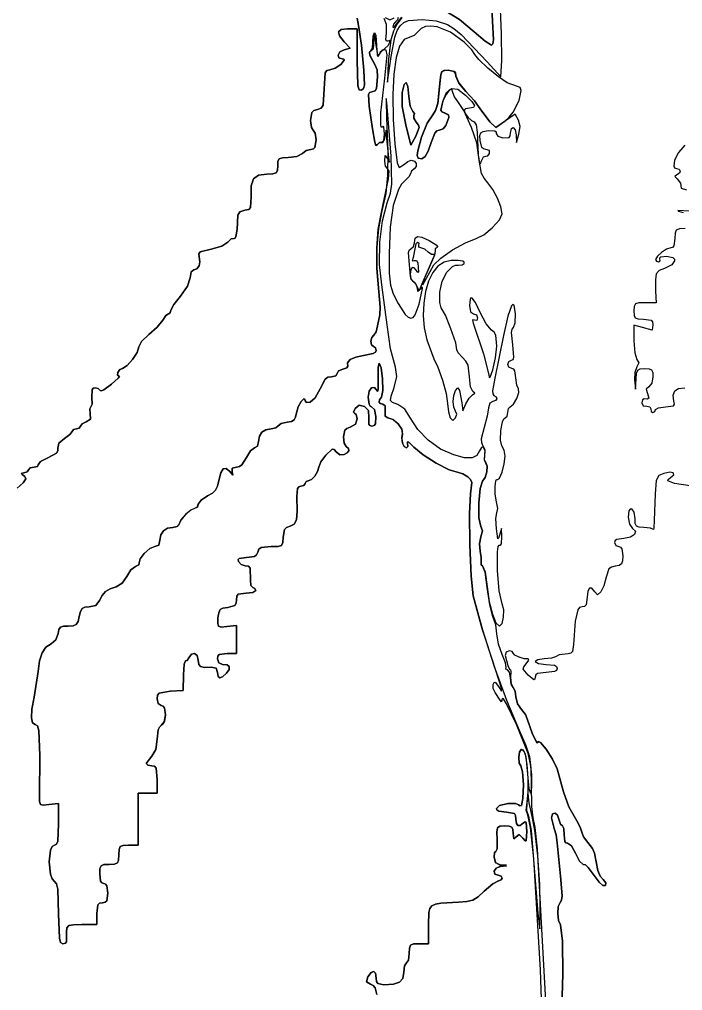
# Model space of a CAD drawing. Extents: x 0 to 397, y 0 to 706.
# Drawn here: x 69.4 to 154.8, y 326.6 to 451.7 of the extents above; entities that cross this region are included whole.
import ezdxf

# ---------------------------------------------------------------- set-up
doc = ezdxf.new("R2010")
doc.units = 0

msp = doc.modelspace()

# ---------------------------------------------------------------- linework, layer by layer
at = {"layer": 'Layer 1', "color": 7}
for points in [[(130.017743, 457.674924), (130.335243, 451.467089), (130.448485, 449.075034), (130.367192, 448.544351), (130.190251, 448.380282), (129.361179, 448.890575), (127.943408, 450.117361), (126.071927, 451.682141), (124.297315, 452.768223)], [(124.297315, 452.768223), (126.071927, 451.682141), (127.943408, 450.117361), (129.361179, 448.890575), (130.190251, 448.380282), (130.367192, 448.544351), (130.448485, 449.075034), (130.335243, 451.467089), (130.017743, 457.674924)], [(118.661813, 451.937983), (118.048206, 451.151838), (117.567503, 450.197931), (117.215556, 449.06966), (116.881349, 446.263614), (116.801268, 443.617779), (117.268346, 446.913078), (117.739233, 449.441427), (118.03576, 450.287448), (118.411303, 450.900528), (118.89458, 451.315038), (119.514313, 451.565349), (121.278021, 451.710859), (123.081378, 451.521506), (124.519345, 451.044814), (125.358124, 450.538743), (126.271549, 449.775695), (129.645915, 446.237508), (131.409805, 444.323335), (131.533983, 446.440003), (131.502602, 449.870383), (131.253833, 455.116137)], [(69.080723, 391.362097), (69.863185, 392.029046), (70.200353, 392.523883), (70.072647, 392.866651), (69.761849, 393.113375), (69.612977, 393.249812), (69.938238, 393.319045), (70.374316, 393.442296), (70.5556, 393.699692), (70.769031, 393.948841), (71.28197, 394.05247), (71.737627, 394.145074), (71.813606, 394.367854), (72.100768, 394.760628), (73.065263, 395.262146), (74.165886, 395.855033), (74.352875, 396.149112), (74.343377, 396.485227), (74.463586, 397.118243), (75.187575, 397.727711), (75.902568, 398.247838), (76.200048, 398.658692), (76.355491, 398.893554), (76.729215, 398.991362), (77.102939, 399.088067), (77.258382, 399.320504), (77.474414, 399.621379), (77.993924, 399.882832), (78.530191, 400.245488), (78.516388, 400.964802), (78.450683, 401.564216), (78.591883, 401.813586), (78.753499, 402.176286), (78.736522, 403.048309), (78.739741, 404.016244), (78.881729, 404.221571), (79.130575, 404.283032), (79.545883, 404.177992), (79.788153, 403.925315), (79.942163, 403.877194), (80.273311, 404.010776), (81.27229, 404.719066), (82.123323, 405.507613), (82.294591, 405.728319), (82.253366, 405.786572), (82.041699, 405.881513), (82.071332, 406.227544), (82.331991, 406.603958), (82.675994, 406.771881), (83.253034, 407.121914), (83.956446, 407.915058), (84.542448, 408.828588), (84.767262, 409.539777), (85.13199, 410.234397), (86.067954, 411.112109), (87.148822, 412.07215), (87.862183, 412.964193), (88.267216, 413.560211), (88.606897, 413.808038), (88.813934, 413.94324), (88.900056, 414.268413), (89.262756, 414.989315), (90.134779, 416.076401), (91.056676, 417.339787), (91.369502, 418.438602), (91.500383, 419.182346), (91.860922, 419.452486), (92.262598, 419.587793), (92.526129, 419.955239), (92.62833, 420.497111), (92.546017, 421.155698), (92.506219, 421.537481), (92.688539, 421.789023), (94.069312, 422.123368), (95.443162, 422.487612), (96.244188, 423.038122), (96.669374, 423.444169), (97.037939, 423.494616), (97.169922, 423.521714), (97.28603, 423.745794), (97.42035, 424.635148), (97.508545, 426.508046), (97.794956, 426.912506), (98.435645, 427.141283), (98.920401, 427.240347), (99.176523, 427.47554), (99.233982, 428.849081), (99.25457, 430.274673), (99.557964, 431.181781), (100.205781, 431.660198), (101.259633, 431.799716), (102.034659, 431.824736), (102.453654, 431.95463), (102.625331, 432.27165), (102.658398, 432.85805), (102.691482, 433.442813), (102.860628, 433.760015), (103.270677, 433.890819), (104.026471, 433.916384), (105.129828, 434.067064), (105.8334, 434.445551), (106.338181, 434.819275), (106.934773, 434.974718), (107.258557, 435.03087), (107.461823, 435.227351), (107.59729, 436.209441), (107.493661, 437.081464), (107.244512, 437.444164), (106.995363, 437.804835), (106.891734, 438.672184), (107.059127, 439.708999), (107.328098, 439.96054), (107.773679, 440.121396), (108.263313, 440.300955), (108.527389, 440.664101), (108.655624, 442.773934), (108.769351, 444.813123), (108.982004, 445.134201), (109.36118, 445.20528), (110.066736, 445.412537), (110.772292, 445.910836), (111.220717, 446.46946), (111.171995, 446.583341), (110.948681, 446.616392), (110.517476, 446.768676), (110.43777, 447.12082), (110.676226, 447.515761), (111.199506, 447.796434), (111.979146, 448.00034), (111.199506, 448.830427), (110.599442, 449.590288), (110.471461, 450.107659), (110.821185, 450.403045), (111.654237, 450.49695), (112.88896, 450.49695), (112.88896, 446.450939), (112.984475, 443.148099), (113.150302, 442.643864), (113.436119, 442.615184), (113.703128, 442.815066), (113.835728, 443.230252), (113.754324, 445.161888), (113.445291, 448.380282), (113.087221, 450.937923), (112.9058, 451.880788)], [(112.9058, 451.880788), (113.087221, 450.937923), (113.445291, 448.380282), (113.754324, 445.161888), (113.835728, 443.230252), (113.703128, 442.815066), (113.436119, 442.615184), (113.150302, 442.643864), (112.984475, 443.148099), (112.88896, 446.450939), (112.88896, 450.49695), (111.654237, 450.49695), (110.821185, 450.403045), (110.471461, 450.107659), (110.599442, 449.590288), (111.199506, 448.830427), (111.979146, 448.00034), (111.199506, 447.796434), (110.676226, 447.515761), (110.43777, 447.12082), (110.517476, 446.768676), (110.948681, 446.616392), (111.171995, 446.583341), (111.220717, 446.46946), (110.772292, 445.910836), (110.066736, 445.412537), (109.36118, 445.20528), (108.982004, 445.134201), (108.769351, 444.813123), (108.655624, 442.773934), (108.527389, 440.664101), (108.263313, 440.300955), (107.773679, 440.121396), (107.328098, 439.96054), (107.059127, 439.708999), (106.891734, 438.672184), (106.995363, 437.804835), (107.244512, 437.444164), (107.493661, 437.081464), (107.59729, 436.209441), (107.461823, 435.227351), (107.258557, 435.03087), (106.934773, 434.974718), (106.338181, 434.819275), (105.8334, 434.445551), (105.129828, 434.067064), (104.026471, 433.916384), (103.270677, 433.890819), (102.860628, 433.760015), (102.691482, 433.442813), (102.658398, 432.85805), (102.625331, 432.27165), (102.453654, 431.95463), (102.034659, 431.824736), (101.259633, 431.799716), (100.205781, 431.660198), (99.557964, 431.181781), (99.25457, 430.274673), (99.233982, 428.849081), (99.176523, 427.47554), (98.920401, 427.240347), (98.435645, 427.141283), (97.794956, 426.912506), (97.508545, 426.508046), (97.42035, 424.635148), (97.28603, 423.745794), (97.169922, 423.521714), (97.037939, 423.494616), (96.669374, 423.444169), (96.244188, 423.038122), (95.443162, 422.487612), (94.069312, 422.123368), (92.688539, 421.789023), (92.506219, 421.537481), (92.546017, 421.155698), (92.62833, 420.497111), (92.526129, 419.955239), (92.262598, 419.587793), (91.860922, 419.452486), (91.500383, 419.182346), (91.369502, 418.438602), (91.056676, 417.339787), (90.134779, 416.076401), (89.262756, 414.989315), (88.900056, 414.268413), (88.813934, 413.94324), (88.606897, 413.808038), (88.267216, 413.560211), (87.862183, 412.964193), (87.148822, 412.07215), (86.067954, 411.112109), (85.13199, 410.234397), (84.767262, 409.539777), (84.542448, 408.828588), (83.956446, 407.915058), (83.253034, 407.121914), (82.675994, 406.771881), (82.331991, 406.603958), (82.071332, 406.227544), (82.041699, 405.881513), (82.253366, 405.786572), (82.294591, 405.728319), (82.123323, 405.507613), (81.27229, 404.719066), (80.273311, 404.010776), (79.942163, 403.877194), (79.788153, 403.925315), (79.545883, 404.177992), (79.130575, 404.283032), (78.881729, 404.221571), (78.739741, 404.016244), (78.736522, 403.048309), (78.753499, 402.176286), (78.591883, 401.813586), (78.450683, 401.564216), (78.516388, 400.964802), (78.530191, 400.245488), (77.993924, 399.882832), (77.474414, 399.621379), (77.258382, 399.320504), (77.102939, 399.088067), (76.729215, 398.991362), (76.355491, 398.893554), (76.200048, 398.658692), (75.902568, 398.247838), (75.187575, 397.727711), (74.463586, 397.118243), (74.343377, 396.485227), (74.352875, 396.149112), (74.165886, 395.855033), (73.065263, 395.262146), (72.100768, 394.760628), (71.813606, 394.367854), (71.737627, 394.145074), (71.28197, 394.05247), (70.769031, 393.948841), (70.5556, 393.699692), (70.374316, 393.442296), (69.938238, 393.319045), (69.612977, 393.249812), (69.761849, 393.113375), (70.072647, 392.866651), (70.200353, 392.523883), (69.863185, 392.029046), (69.080723, 391.362097)], [(115.406075, 326.151701), (115.222228, 326.996306), (114.976228, 327.304958), (114.626392, 327.486436), (114.09965, 327.776596), (114.285961, 328.409656), (114.678559, 328.957278), (115.022209, 329.110009), (115.265846, 328.874993), (115.358406, 328.259373), (115.397377, 327.814564), (115.543173, 327.546232), (116.328545, 327.382367), (117.583195, 327.460722), (118.367382, 327.719226), (118.771561, 328.215259), (118.886186, 329.006204), (118.989815, 329.848991), (119.238964, 330.199652), (119.488113, 330.562352), (119.591742, 331.434375), (119.619319, 332.123345), (119.768175, 332.492665), (120.137495, 332.641521), (120.826465, 332.669098), (122.061188, 332.669098), (122.061188, 335.110675), (122.116414, 336.715247), (122.255688, 337.210213), (122.531838, 337.547004), (122.991692, 337.760647), (123.682076, 337.886172), (125.941746, 338.012979), (127.01633, 338.094735), (127.78651, 338.299258), (128.460515, 338.716242), (129.24657, 339.43538), (130.353323, 340.387131), (131.098655, 340.782992), (131.442966, 340.886621), (131.586194, 341.13577), (131.430751, 341.384919), (131.057027, 341.488548), (130.62063, 341.646356), (130.545058, 342.006206), (130.791617, 342.39774), (131.32161, 342.650599), (132.115361, 342.803704), (131.32161, 342.851682), (130.694944, 343.087602), (130.52786, 343.840519), (130.599694, 344.433054), (130.772335, 344.536903), (130.917151, 344.885139), (130.922266, 346.06549), (130.885803, 347.087118), (130.977696, 347.613877), (131.289524, 347.809707), (131.912866, 347.838552), (132.481798, 347.80603), (132.810951, 347.670982), (132.963494, 347.377185), (133.002598, 346.868412), (133.07915, 346.203823), (133.362078, 346.42744), (133.745769, 346.743617), (134.238732, 346.271865), (134.525452, 345.935475), (134.682262, 345.924687), (134.761196, 347.136171), (134.672957, 348.274233), (134.542865, 348.394266), (134.337862, 348.261886), (133.906106, 347.920694), (133.597381, 347.883443), (133.411952, 348.150066), (133.350084, 348.720497), (133.309311, 349.184235), (133.138461, 349.451188), (132.115361, 349.602442), (131.126623, 349.752725), (130.89838, 349.910442), (130.843332, 350.096419), (131.240152, 350.472789), (132.29175, 350.721101), (133.288348, 350.729656), (133.702862, 350.56094), (133.802522, 350.414449), (134.041882, 350.47592), (134.251812, 351.3789), (134.300777, 353.128811), (134.201773, 354.833214), (133.967798, 355.599668), (133.780694, 355.910554), (133.702862, 356.658002), (133.804462, 357.40545), (134.048937, 357.716336), (134.366173, 357.47643), (134.613558, 356.770759), (134.879729, 354.046386), (135.006729, 352.655074), (135.231096, 352.07471), (135.395182, 352.772196), (135.377499, 354.453139), (135.225832, 355.807267), (134.898383, 357.168207), (133.417817, 360.891338), (132.126782, 363.5493), (131.725492, 364.196565), (131.56785, 364.242729), (131.492135, 363.817455), (131.325138, 364.05999), (130.662621, 365.04036), (130.402668, 365.528076), (130.420263, 366.058125), (130.547142, 366.306342), (130.682553, 366.351327), (131.098302, 365.783311), (131.493424, 365.196249), (131.493325, 365.570982), (130.313018, 369.181621), (128.976386, 373.210478), (127.845336, 377.471904), (127.570379, 380.012821), (127.39722, 384.06021), (127.364423, 388.098338), (127.51055, 390.611473), (127.671108, 392.089657), (127.50931, 392.476638), (127.157772, 392.805047), (126.517215, 393.176478), (125.941746, 393.340211), (124.756087, 393.707293), (123.064974, 394.570039), (121.37644, 395.638169), (120.19852, 396.621399), (119.534416, 397.248374), (119.380163, 397.293607), (119.377253, 397.139277), (119.419763, 396.7032), (119.251664, 396.521916), (118.948517, 396.719069), (118.729112, 397.202204), (118.639484, 397.808834), (118.725672, 398.37647), (118.641463, 398.949315), (118.168944, 399.617278), (117.502949, 400.171338), (116.83831, 400.402474), (116.496909, 400.615508), (116.503171, 401.284419), (116.510358, 401.947112), (116.191315, 402.166364), (115.869157, 402.237868), (115.729925, 402.432006), (115.779408, 402.718219), (116.023393, 403.065948), (116.18088, 403.913243), (116.151671, 405.405131), (115.984151, 406.825448), (115.726706, 407.458034), (115.58414, 406.862104), (115.592651, 405.42956), (115.614523, 404.126354), (115.574394, 403.830798), (115.504103, 403.84206), (115.129938, 404.293704), (114.736723, 404.267245), (114.42619, 403.829756), (114.300072, 403.048309), (114.420987, 402.140038), (114.564689, 401.89742), (114.757272, 401.813586), (115.110535, 401.471127), (115.297375, 400.578863), (115.239079, 399.607356), (115.074133, 399.404261), (114.800311, 399.34414), (114.528948, 399.395943), (114.376184, 399.572035), (114.378036, 400.421171), (114.34999, 401.348228), (113.828761, 401.877086), (113.168492, 402.048183), (112.650835, 401.593805), (112.422808, 401.151907), (112.534771, 401.019835), (112.78489, 400.83423), (112.88896, 400.264185), (112.685451, 399.564185), (112.007015, 399.199148), (111.57855, 399.043854), (111.307677, 398.810343), (111.12507, 397.947139), (111.228699, 397.155108), (111.477848, 396.698305), (111.758764, 396.43317), (111.805094, 396.152293), (111.623948, 395.884512), (111.222437, 395.658668), (110.661784, 395.645836), (110.183153, 396.015327), (109.925129, 396.304059), (109.678416, 396.349011), (108.861999, 395.593404), (108.227175, 394.723454), (107.950068, 394.05247), (107.796284, 393.482926), (107.448726, 392.909249), (107.011408, 392.466209), (106.588345, 392.28858), (106.304315, 392.184951), (106.186178, 391.935802), (106.022886, 391.686653), (105.6302, 391.583024), (105.36985, 391.516266), (105.208454, 391.29476), (105.1349, 390.260107), (105.187237, 388.375627), (105.091905, 387.262243), (104.795819, 386.691851), (104.245899, 386.436346), (103.8027, 386.276229), (103.533464, 386.027476), (103.363954, 385.018531), (103.33647, 384.334472), (103.161812, 383.978365), (102.701668, 383.843185), (101.817728, 383.821908), (100.539437, 383.682913), (100.244316, 383.467102), (100.086646, 383.116352), (99.93708, 382.778699), (99.673279, 382.561432), (98.645548, 382.410796), (97.695208, 382.299671), (97.553496, 382.136952), (97.5918, 381.881629), (97.931526, 381.507905), (98.462809, 381.352462), (98.877582, 381.28959), (99.103145, 381.030464), (99.141554, 379.500378), (99.2077, 378.81515), (99.456938, 378.530238), (99.72474, 378.426609), (99.836174, 378.17746), (99.473474, 377.928311), (98.601451, 377.824682), (97.581658, 377.675016), (97.408742, 377.414511), (97.366728, 376.964962), (97.321131, 376.525941), (97.149593, 376.247323), (96.220199, 375.994823), (95.601752, 375.898691), (95.242167, 375.699371), (95.058595, 375.306641), (94.96819, 374.630277), (94.928608, 373.911839), (95.036497, 373.555319), (95.396865, 373.459346), (96.114719, 373.522554), (97.366728, 373.668604), (97.366728, 371.865909), (97.366728, 370.063566), (96.132005, 370.063566), (95.139861, 369.924968), (94.949664, 369.709206), (94.897282, 369.35801), (95.066351, 368.836825), (95.543924, 368.652454), (96.134833, 368.578183), (96.42362, 368.361236), (96.406086, 368.010409), (96.07803, 367.534501), (95.569986, 367.063349), (95.200054, 366.920711), (94.973923, 367.106223), (94.897282, 367.61952), (94.721069, 368.173646), (94.103531, 368.285918), (93.231806, 368.251296), (92.723552, 368.356076), (92.486364, 368.649703), (92.427836, 369.181621), (92.288599, 369.777342), (91.956084, 370.047691), (91.558084, 369.960588), (91.222394, 369.483952), (91.001422, 369.138582), (90.781774, 369.122354), (90.616541, 368.683234), (90.525657, 367.320717), (90.487557, 365.301063), (88.811861, 365.193466), (87.406614, 364.964116), (87.185219, 364.689881), (87.136166, 364.223326), (87.278512, 363.592691), (87.665333, 363.360784), (87.90402, 363.260647), (88.074511, 362.99427), (88.210904, 362.166983), (88.074511, 361.287309), (87.90402, 360.955447), (87.665333, 360.763632), (87.431292, 360.579868), (87.266209, 360.231202), (87.136166, 359.016676), (86.971242, 357.68463), (86.43061, 356.834391), (85.725054, 355.897765), (85.932311, 355.687201), (86.43061, 355.599668), (86.798772, 355.539018), (87.01265, 355.290943), (87.136166, 353.835778), (87.136166, 352.071888), (85.901443, 352.071888), (84.66672, 352.071888), (84.66672, 348.720497), (84.66672, 345.369106), (83.431997, 345.369106), (82.743027, 345.341529), (82.373707, 345.192673), (82.224851, 344.823353), (82.197274, 344.134383), (82.169697, 343.445413), (82.020841, 343.076093), (81.651521, 342.927237), (80.962551, 342.89966), (80.273581, 342.872083), (79.904261, 342.723227), (79.755405, 342.353907), (79.727828, 341.664937), (79.85377, 340.724254), (80.018341, 340.501894), (80.256995, 340.430214), (80.495649, 340.358534), (80.66022, 340.136174), (80.786162, 339.195491), (80.647564, 338.203347), (80.431802, 338.01315), (80.080606, 337.960768), (79.722266, 337.90563), (79.507298, 337.69614), (79.37505, 336.549656), (79.37505, 335.138544), (77.434771, 335.138544), (76.34122, 335.118524), (75.757091, 335.004312), (75.516326, 334.714681), (75.452864, 334.168405), (75.452864, 332.933681), (75.326834, 332.746753), (74.965325, 332.669098), (74.697798, 332.822871), (74.536435, 333.401068), (74.436158, 336.532017), (74.328605, 339.688851), (74.162761, 340.381409), (73.894291, 340.698325), (73.602034, 341.042444), (73.394228, 341.638876), (73.23098, 343.221041), (73.402563, 344.709543), (73.613295, 345.188897), (73.906991, 345.369106), (74.168565, 345.486057), (74.330589, 345.904667), (74.436158, 348.053394), (74.436158, 350.738034), (73.179563, 350.591279), (72.460711, 350.529069), (72.093095, 350.626468), (71.968498, 350.983292), (71.978706, 351.699354), (72.000931, 356.922585), (71.872564, 360.135952), (71.706004, 360.732092), (71.437545, 360.891338), (71.0778, 361.113991), (70.935277, 361.77906), (71.01011, 362.882213), (71.302431, 364.419118), (71.793851, 367.752165), (71.974368, 369.118352), (72.301895, 370.13615), (72.798292, 370.851661), (73.485421, 371.310989), (74.079808, 371.822164), (74.371247, 372.621206), (74.470052, 373.129532), (74.670623, 373.42338), (75.048266, 373.558675), (75.678289, 373.591346), (76.330179, 373.626414), (76.720396, 373.787755), (76.946306, 374.159572), (77.105276, 374.826069), (77.261281, 375.472772), (77.474899, 375.846788), (77.81856, 376.019126), (78.364694, 376.060792), (79.228647, 376.244766), (79.699959, 376.869006), (80.03157, 377.525692), (80.480392, 378.024619), (81.075131, 378.389535), (81.844496, 378.644185), (82.620828, 379.100327), (83.217508, 379.973453), (83.755583, 380.813461), (84.359803, 381.262151), (84.766115, 381.469849), (84.82794, 381.729934), (84.92244, 382.249538), (85.460118, 382.947239), (86.186444, 383.559281), (86.846888, 383.821908), (87.330899, 384.021624), (87.488944, 384.633297), (87.60261, 385.328584), (87.930225, 385.850073), (88.451714, 386.177688), (89.147001, 386.291354), (89.720044, 386.406271), (89.95839, 386.682585), (90.199734, 387.233927), (90.771014, 387.919116), (91.4431, 388.504093), (91.986863, 388.754803), (92.298366, 388.909584), (92.427836, 389.273386), (92.782731, 389.80392), (93.636101, 390.35959), (94.249328, 390.703664), (94.654394, 391.090502), (94.910765, 391.600569), (95.077904, 392.314333), (95.323708, 393.319078), (95.642305, 393.845125), (96.036507, 393.894789), (96.509125, 393.470386), (96.894932, 393.030075), (96.800519, 393.435109), (96.798844, 393.917621), (97.346972, 394.05247), (97.721783, 394.123009), (98.050456, 394.343468), (98.624029, 395.287193), (99.142612, 396.159216), (99.664371, 396.521916), (100.04374, 396.746503), (100.188952, 397.333305), (100.301913, 398.024574), (100.625912, 398.546509), (101.138625, 398.876356), (101.817728, 398.991362), (102.405985, 399.0994), (102.722251, 399.359309), (103.1182, 399.651674), (103.89806, 399.837676), (104.441184, 399.9349), (104.777535, 400.126778), (104.964662, 400.472379), (105.060111, 401.030772), (105.278177, 401.815333), (105.660583, 402.507192), (106.024269, 402.851983), (106.141887, 402.814739), (106.186178, 402.595342), (106.382896, 402.39051), (106.856103, 402.407664), (107.504333, 402.971536), (108.119754, 404.138393), (108.765514, 405.383655), (109.119384, 405.626328), (109.56685, 405.694144), (110.1503, 405.817925), (110.331319, 406.12665), (110.503652, 406.468095), (111.042167, 406.681217), (111.559869, 406.84248), (111.682812, 407.059042), (111.63285, 407.500219), (111.996696, 407.901344), (112.714688, 408.222631), (113.727161, 408.424293), (114.938997, 408.685084), (115.252104, 408.871869), (115.358406, 409.091396), (115.254777, 409.432797), (115.005628, 409.574702), (114.740118, 409.783491), (114.66114, 410.254946), (114.763137, 410.756696), (115.040553, 411.05637), (115.339356, 411.463916), (115.513276, 412.262518), (115.799378, 413.665163), (115.85181, 414.671771), (115.694956, 416.63379), (115.439721, 419.623705), (115.40806, 422.294466), (115.601691, 424.699585), (116.022334, 426.892574), (116.951331, 431.160218), (117.007924, 432.176273), (116.800562, 432.505272), (116.536861, 432.790184), (116.441434, 433.475412), (116.516223, 434.176161), (116.801621, 433.739995), (117.047772, 433.309341), (116.957901, 433.916384), (116.718012, 436.38583), (116.641151, 437.454395), (116.513754, 436.8201), (116.323298, 436.061098), (116.065373, 435.855605), (115.77292, 435.864821), (115.498459, 435.62136), (115.284631, 435.475001), (115.165789, 435.880299), (114.873689, 437.620553), (114.427778, 440.530971), (114.348711, 442.046506), (114.491724, 442.314727), (114.780556, 442.383056), (115.197142, 442.512526), (115.386981, 442.824028), (115.507631, 444.323335), (115.449202, 445.226226), (115.1799, 445.910836), (114.544018, 447.078663), (114.482888, 447.506324), (114.640503, 447.674726), (114.856138, 447.987023), (114.92837, 448.737999), (114.974495, 449.556664), (115.128042, 450.031636), (115.298963, 449.632908), (115.386275, 448.351001), (115.465827, 447.156716), (115.53679, 446.914462), (115.618403, 446.96917), (115.953498, 447.478317), (116.472479, 447.959418), (116.88459, 448.358939), (117.110037, 448.758989), (117.096168, 449.000025), (116.790332, 448.922502), (116.670123, 448.929386), (116.606535, 449.118338), (116.659804, 449.956847), (116.682161, 451.035642), (116.374054, 451.817045)], [(116.504934, 451.953218), (117.104657, 451.652959), (117.651463, 451.908062)], [(118.18063, 451.971915), (118.077001, 451.643126), (117.827852, 451.378895), (117.581481, 451.101479), (117.484599, 450.74072), (117.532968, 450.649841), (117.658033, 450.712982), (118.062449, 451.236373), (118.644406, 451.991902)], [(120.73192, 450.144172), (120.240236, 449.642654), (119.677114, 449.42768), (118.926789, 449.137966), (118.342291, 448.273082), (117.906356, 446.793371), (117.601721, 444.65918), (117.48671, 442.036606), (117.540206, 438.818323), (117.736113, 435.670551), (118.048338, 433.259511), (118.283862, 432.638005), (118.842442, 432.994928), (119.401595, 433.396477), (119.863381, 433.563606), (120.268993, 433.439698), (120.496309, 433.142786), (120.50488, 432.785086), (120.254259, 432.478814), (119.910918, 432.163562), (119.768131, 431.827938), (119.568062, 431.434018), (119.087269, 430.979507), (118.620043, 430.498598), (118.204509, 429.786208), (117.543072, 427.732583), (117.132064, 424.949831), (117.000588, 421.569154), (117.034791, 419.026887), (117.17314, 417.476709), (117.516873, 416.358529), (118.167224, 415.112258), (119.086999, 413.703654), (119.463797, 413.347707), (119.796662, 413.223705), (120.094188, 413.331429), (120.364971, 413.670659), (120.860684, 415.042761), (121.31224, 417.074806), (121.251309, 417.276226), (121.002854, 416.98304), (120.72169, 416.663247), (120.655368, 417.082171), (120.506407, 417.581881), (120.155834, 417.900616), (119.83097, 418.200609), (119.744495, 418.655913), (119.575514, 420.599367), (119.487011, 421.713352), (119.594713, 422.004405), (119.810464, 422.163232), (120.154291, 422.47425), (120.297298, 422.959099), (120.376469, 423.540466), (120.663437, 423.77384), (121.232386, 423.670399), (122.157496, 423.241322), (123.05073, 422.671409), (123.227174, 422.466324), (123.178789, 422.353379), (122.938415, 422.168347), (122.944897, 421.918757), (122.876149, 421.365381), (122.454183, 420.449789), (121.571885, 418.394152), (121.362688, 417.512207), (121.804013, 418.394152), (122.770625, 420.09172), (123.677782, 420.982611), (125.176482, 422.022694), (126.838298, 422.945898), (128.234803, 423.48615), (129.198411, 423.980496), (130.302214, 424.887693), (131.208837, 425.887691), (131.580902, 426.660446), (131.402005, 427.571385), (130.957764, 428.698886), (130.355897, 429.812231), (129.704123, 430.680704), (129.241714, 431.247993), (128.926116, 431.865421), (128.608748, 433.586184), (128.316912, 435.802291), (127.626614, 437.796942), (126.633852, 439.998189), (125.853551, 441.126814), (125.417606, 441.754273), (125.23619, 442.302623), (125.099929, 442.708725), (124.765496, 442.592606), (124.344411, 442.051301), (123.948198, 441.181847), (123.662006, 440.017239), (123.818122, 439.793677), (124.19867, 439.657493), (124.646786, 439.409402), (124.72184, 439.075057), (124.313323, 438.061525), (123.977919, 437.625448), (123.476886, 437.444164), (123.172521, 437.352293), (122.900403, 437.067441), (122.41573, 435.863366), (122.038693, 434.762776), (121.635164, 434.063228), (121.203524, 433.762804), (120.742151, 433.859587), (120.643614, 434.163522), (120.706724, 434.775068), (121.185813, 436.530734), (121.915265, 438.346063), (122.630924, 439.440535), (122.999043, 439.966097), (123.288547, 440.902888), (123.603533, 443.882362), (123.656009, 444.594043), (123.797385, 444.992687), (124.095659, 445.166899), (124.618828, 445.20528), (125.388193, 445.047941), (125.543994, 444.814457), (125.588968, 444.445043), (125.977641, 443.534612), (126.911885, 442.413042), (127.991563, 441.234279), (128.729398, 440.185955), (129.981407, 438.518726), (130.738821, 437.807173), (131.9044, 438.605509), (132.469769, 439.104026), (132.983134, 439.755455), (133.75353, 441.246582), (134.014933, 442.537948), (133.892058, 442.939676), (133.56669, 443.088612), (132.213081, 443.537346), (131.084836, 444.300785), (129.7099, 445.436923), (128.547888, 446.540054), (128.058414, 447.204473), (127.656071, 447.802608), (126.688577, 448.787035), (124.936467, 450.052841), (123.190739, 450.739441), (122.399448, 450.847503), (121.704766, 450.789122), (121.138367, 450.557083), (120.73192, 450.144172)], [(115.022561, 449.615005), (114.987284, 448.292087), (114.924754, 447.85601), (114.686011, 447.674726), (114.500946, 447.511483), (114.541372, 447.092422), (115.1799, 445.910836), (115.449202, 445.226226), (115.507631, 444.323335), (115.386981, 442.824028), (115.197142, 442.512526), (114.780556, 442.383056), (114.491724, 442.314727), (114.348711, 442.046506), (114.427778, 440.530971), (114.873689, 437.620553), (115.165789, 435.880299), (115.284631, 435.475001), (115.498459, 435.62136), (115.779623, 435.860676), (116.088304, 435.841494), (116.215541, 435.868398), (116.3188, 436.092186), (116.411448, 436.982378), (116.331059, 437.875876), (116.233202, 437.970895), (116.095359, 437.835395), (115.986188, 437.822847), (115.927966, 438.170187), (115.94975, 439.681085), (116.443904, 444.123663), (116.762948, 447.132374), (116.60826, 447.734483), (116.240351, 447.802432), (115.849782, 447.48868), (115.653681, 447.019617), (115.612555, 446.947612), (115.543218, 447.180175), (115.358406, 448.380282), (115.161644, 449.543347), (115.079403, 449.735859), (115.022561, 449.615005)], [(123.603533, 443.856257), (123.287356, 440.897111), (122.998001, 439.96425), (122.630924, 439.440535), (121.915265, 438.346063), (121.185813, 436.530734), (120.706724, 434.775068), (120.643614, 434.163522), (120.742151, 433.859587), (121.203524, 433.762804), (121.635164, 434.063228), (122.038693, 434.762776), (122.41573, 435.863366), (122.900403, 437.067441), (123.172521, 437.352293), (123.476886, 437.444164), (123.977919, 437.625448), (124.313323, 438.061525), (124.72184, 439.075057), (124.651019, 439.408256), (124.213487, 439.653613), (123.848819, 439.789438), (123.690625, 440.01499), (123.912567, 441.132811), (124.419393, 442.299227), (125.04935, 442.820324), (125.84143, 442.707215), (126.834627, 441.971011), (127.646943, 441.147302), (127.993591, 440.623267), (127.890315, 440.346948), (127.352858, 440.266388), (126.857822, 440.1886), (126.658591, 440.001804), (126.818443, 439.574061), (127.179909, 439.080172), (127.609504, 438.672272), (127.973747, 438.502498), (128.230526, 438.113825), (128.332523, 437.17958), (128.484923, 434.269162), (128.665413, 433.151164), (128.769929, 433.150718), (128.906492, 433.480703), (129.176103, 433.992011), (129.457884, 434.099829), (129.722424, 434.127963), (129.950715, 434.447668), (129.936604, 434.843617), (129.485401, 434.974718), (129.166203, 435.033659), (128.943446, 435.227439), (128.71952, 436.121246), (128.696193, 436.749528), (128.812036, 437.108893), (129.141795, 437.289995), (129.760215, 437.383486), (130.607941, 437.361746), (130.780879, 437.236791), (130.801616, 437.030708), (130.998157, 436.660424), (131.674388, 436.450741), (132.452484, 436.505422), (132.602829, 436.711191), (132.644528, 437.068103), (132.7546, 437.652551), (132.999379, 437.779171), (133.250705, 437.489931), (133.380423, 436.826802), (133.410762, 435.856663), (133.734965, 436.914997), (133.878413, 437.902511), (133.655943, 438.74662), (133.252717, 439.51991), (131.994358, 438.665129), (130.735999, 437.809995), (129.979996, 438.520137), (128.729398, 440.185955), (127.991563, 441.234279), (126.911885, 442.413042), (125.977641, 443.518913), (125.588968, 444.391421), (125.539529, 444.726296), (125.376287, 444.948987), (124.618828, 445.125552), (124.094915, 445.10314), (123.796723, 444.941226), (123.655761, 444.554151), (123.603533, 443.856257)], [(119.545175, 441.794622), (119.727385, 440.527841), (120.042945, 439.852932), (120.257875, 439.598712), (120.198167, 439.344226), (120.181102, 438.983555), (120.498734, 438.474981), (120.781806, 438.109928), (120.868887, 437.771762), (120.438409, 436.682516), (119.822459, 435.503885), (119.151122, 438.14972), (118.705961, 440.50835), (118.705564, 442.301564), (118.943116, 443.342535), (119.19178, 443.587176), (119.407239, 443.062275), (119.545175, 441.794622)], [(118.705564, 442.301564), (118.705961, 440.50835), (119.151122, 438.14972), (119.822459, 435.503885), (120.438409, 436.682516), (120.868887, 437.771762), (120.781806, 438.109928), (120.498734, 438.474981), (120.181102, 438.983555), (120.198167, 439.344226), (120.257875, 439.598712), (120.042945, 439.852932), (119.727385, 440.527841), (119.545175, 441.794622), (119.407239, 443.062275), (119.19178, 443.587176), (118.943116, 443.342535), (118.705564, 442.301564)], [(139.270895, 324.489962), (139.379016, 328.741885), (139.324087, 333.026749), (139.092252, 335.111733), (138.828401, 335.665528), (138.72717, 336.573998), (138.795339, 337.470561), (139.039688, 337.988637), (139.219571, 338.266202), (139.28575, 338.863747), (139.080963, 341.36684), (138.665037, 345.672848), (138.535347, 346.699344), (138.280509, 347.502002), (137.936198, 348.903236), (138.070358, 349.414808), (138.376862, 349.506751), (138.711742, 349.222324), (138.931032, 348.604786), (139.093398, 348.06358), (139.326143, 347.838552), (139.513027, 347.501693), (139.566032, 346.692024), (139.648362, 345.850251), (139.785852, 345.668929), (139.989719, 345.642156), (140.482285, 345.300182), (141.01348, 344.319239), (141.532417, 343.316688), (141.997378, 342.89966), (142.29412, 342.816217), (142.667921, 342.486116), (144.081944, 340.607309), (144.520711, 340.195264), (144.874283, 340.194911), (144.904401, 340.530932), (144.565955, 340.927278), (144.193405, 341.376618), (143.87526, 342.11905), (143.455763, 344.319944), (143.186328, 344.950314), (142.610506, 345.709537), (142.049986, 346.456324), (141.816756, 347.056796), (141.631636, 347.682536), (141.186694, 348.48978), (140.15817, 350.324843), (139.491596, 352.248277), (138.63364, 355.217257), (138.05961, 356.460661), (137.237036, 357.735518), (136.494433, 358.594119), (136.255781, 358.727415), (136.160314, 358.588756), (136.095777, 358.536081), (135.937374, 358.744678), (135.464503, 359.670506), (134.77319, 361.630408), (134.557423, 362.215402), (134.05564, 362.831617), (133.557341, 363.57126), (133.350084, 364.452985), (133.246455, 365.211105), (132.997306, 365.653841), (132.748157, 366.112541), (132.644528, 366.909378), (132.534726, 367.642186), (132.270936, 367.946898), (132.061739, 368.035137), (132.083258, 368.247465), (132.010454, 368.859799), (131.574905, 369.909755), (131.0845, 371.251855), (130.880638, 372.567231), (130.735117, 373.763149), (130.385338, 374.818308), (129.963018, 376.312014), (129.643093, 378.562694), (129.367176, 380.532915), (129.050779, 381.352462), (128.851238, 381.481932), (128.856751, 381.793434), (128.881225, 382.396553), (128.727634, 383.227477), (128.631502, 384.180683), (128.83382, 385.069331), (129.042224, 385.839357), (128.807714, 386.415179), (128.571678, 387.522042), (128.554817, 389.423846), (128.72323, 391.281465), (129.043017, 392.255772), (129.375863, 392.723616), (129.591499, 393.450587), (129.639521, 394.161616), (129.469526, 394.581637), (129.279158, 394.978115), (129.320301, 395.623038), (129.365897, 396.265446), (129.18554, 396.655972), (128.89075, 396.599218), (128.661312, 396.167021), (128.323058, 395.53556), (127.691745, 395.239656), (126.713101, 395.270381), (125.332851, 395.618804), (123.625251, 396.382508), (122.038169, 397.509121), (120.710247, 398.879879), (119.780125, 400.376016), (119.05305, 401.513681), (118.135474, 402.129322), (117.46454, 402.374007), (117.197658, 402.652228), (117.280357, 403.212097), (117.658166, 404.301729), (118.00089, 405.735243), (117.823971, 406.940156), (117.192543, 409.274179), (116.776221, 412.396926), (116.061493, 417.512207), (115.791805, 420.166426), (115.833598, 423.021497), (116.166168, 425.767758), (116.768812, 428.095547), (117.171591, 429.344161), (117.369285, 430.500435), (117.283163, 434.092773), (116.7267, 441.031431), (116.650143, 441.51167), (116.612493, 441.376376), (116.681676, 439.031665)], [(116.681676, 439.031665), (116.837918, 434.705091), (116.809779, 431.633602), (116.570303, 429.270469), (116.092537, 427.068963), (115.628083, 424.793297), (115.409823, 422.369563), (115.433526, 419.686736), (115.694956, 416.63379), (115.85181, 414.671771), (115.799378, 413.665163), (115.513276, 412.262518), (115.339356, 411.463916), (115.040553, 411.05637), (114.763137, 410.756696), (114.66114, 410.254946), (114.740118, 409.783491), (115.005628, 409.574702), (115.254777, 409.432797), (115.358406, 409.091396), (115.252104, 408.871869), (114.938997, 408.685084), (113.727161, 408.424293), (112.714688, 408.222631), (111.996696, 407.901344), (111.63285, 407.500219), (111.682812, 407.059042), (111.559869, 406.84248), (111.042167, 406.681217), (110.503784, 406.468095), (110.331319, 406.12665), (110.1503, 405.817925), (109.56685, 405.694144), (109.119384, 405.626328), (108.765514, 405.383655), (108.119754, 404.138393), (107.504333, 402.971536), (106.856103, 402.407664), (106.382896, 402.39051), (106.186178, 402.595342), (106.141887, 402.814739), (106.024269, 402.851983), (105.660583, 402.507192), (105.278177, 401.815333), (105.060111, 401.030772), (104.964662, 400.472379), (104.777535, 400.126778), (104.441184, 399.9349), (103.89806, 399.837676), (103.1182, 399.651674), (102.722251, 399.359309), (102.405985, 399.0994), (101.817728, 398.991362), (101.138625, 398.876356), (100.625912, 398.546509), (100.301913, 398.024574), (100.188952, 397.333305), (100.04374, 396.746503), (99.664371, 396.521916), (99.142612, 396.159216), (98.624029, 395.287193), (98.050456, 394.343468), (97.721783, 394.123009), (97.346972, 394.05247), (96.798844, 393.917621), (96.800519, 393.435109), (96.894932, 393.030075), (96.509125, 393.470386), (96.036507, 393.894789), (95.642305, 393.845125), (95.323708, 393.319078), (95.077904, 392.314333), (94.910765, 391.600569), (94.654394, 391.090502), (94.249328, 390.703664), (93.636101, 390.35959), (92.782731, 389.80392), (92.427836, 389.273386), (92.312919, 388.911392), (92.036605, 388.7608), (91.485263, 388.519456), (90.800074, 387.948176), (90.215097, 387.27609), (89.964387, 386.732326), (89.721852, 386.420824), (89.147001, 386.291354), (88.451714, 386.177688), (87.930225, 385.850073), (87.60261, 385.328584), (87.488944, 384.633297), (87.330899, 384.021624), (86.846888, 383.821908), (86.186444, 383.559281), (85.460118, 382.947239), (84.92244, 382.249538), (84.82794, 381.729934), (84.766115, 381.469849), (84.359803, 381.262151), (83.755583, 380.813461), (83.217508, 379.973453), (82.620828, 379.100327), (81.844496, 378.644185), (81.075131, 378.389535), (80.480392, 378.024619), (80.03157, 377.525692), (79.699959, 376.869006), (79.228647, 376.244766), (78.364694, 376.060792), (77.81856, 376.019126), (77.474899, 375.846788), (77.261281, 375.472772), (77.105276, 374.826069), (76.946306, 374.159572), (76.720396, 373.787755), (76.330179, 373.626414), (75.678289, 373.591346), (75.048266, 373.558675), (74.670623, 373.42338), (74.470052, 373.129532), (74.371247, 372.621206), (74.079808, 371.822164), (73.485421, 371.310989), (72.798292, 370.851661), (72.301895, 370.13615), (71.974368, 369.118352), (71.793851, 367.752165), (71.302431, 364.419118), (71.01011, 362.882213), (70.935277, 361.77906), (71.0778, 361.113991), (71.437545, 360.891338), (71.706004, 360.732092), (71.872564, 360.135952), (72.000931, 356.922585), (71.978706, 351.699354), (71.968498, 350.983292), (72.093095, 350.626468), (72.460711, 350.529069), (73.179563, 350.591279), (74.436158, 350.738034), (74.436158, 348.053394), (74.330589, 345.904667), (74.168565, 345.486057), (73.906991, 345.369106), (73.613295, 345.188897), (73.402563, 344.709543), (73.23098, 343.221041), (73.394228, 341.638876), (73.602034, 341.042444), (73.894291, 340.698325), (74.162761, 340.381409), (74.328605, 339.688851), (74.436158, 336.532017), (74.536435, 333.401068), (74.697798, 332.822871), (74.965325, 332.669098), (75.326834, 332.746753), (75.452864, 332.933681), (75.452864, 334.168405), (75.516326, 334.714681), (75.757091, 335.004312), (76.34122, 335.118524), (77.434771, 335.138544), (79.37505, 335.138544), (79.37505, 336.549656), (79.507298, 337.69614), (79.722266, 337.90563), (80.080606, 337.960768), (80.431802, 338.01315), (80.647564, 338.203347), (80.786162, 339.195491), (80.66022, 340.136174), (80.495649, 340.358534), (80.256995, 340.430214), (80.018341, 340.501894), (79.85377, 340.724254), (79.727828, 341.664937), (79.755405, 342.353907), (79.904261, 342.723227), (80.273581, 342.872083), (80.962551, 342.89966), (81.651521, 342.927237), (82.020841, 343.076093), (82.169697, 343.445413), (82.197274, 344.134383), (82.224851, 344.823353), (82.373707, 345.192673), (82.743027, 345.341529), (83.431997, 345.369106), (84.66672, 345.369106), (84.66672, 348.720497), (84.66672, 352.071888), (85.901443, 352.071888), (87.136166, 352.071888), (87.136166, 353.835778), (87.01265, 355.290943), (86.798772, 355.539018), (86.43061, 355.599668), (85.932311, 355.687201), (85.725054, 355.897765), (86.43061, 356.834391), (86.971242, 357.68463), (87.136166, 359.016676), (87.266209, 360.231202), (87.431292, 360.579868), (87.665333, 360.763632), (88.052419, 361.233797), (88.1945, 362.163808), (88.067368, 363.073049), (87.902648, 363.290289), (87.665333, 363.360784), (87.278512, 363.592691), (87.136166, 364.223326), (87.185219, 364.689881), (87.406614, 364.964116), (88.811861, 365.193466), (90.487557, 365.301063), (90.525657, 367.320717), (90.616541, 368.683234), (90.781774, 369.122354), (91.001422, 369.138582), (91.222394, 369.483952), (91.558084, 369.960588), (91.956084, 370.047691), (92.288599, 369.777342), (92.427836, 369.181621), (92.486364, 368.649703), (92.723552, 368.356076), (93.231806, 368.251296), (94.103531, 368.285918), (94.721069, 368.173646), (94.897282, 367.61952), (94.973923, 367.106223), (95.200054, 366.920711), (95.569986, 367.063349), (96.07803, 367.534501), (96.406086, 368.010409), (96.42362, 368.361236), (96.134833, 368.578183), (95.543924, 368.652454), (95.066351, 368.836825), (94.897282, 369.35801), (94.949664, 369.709206), (95.139861, 369.924968), (96.132005, 370.063566), (97.366728, 370.063566), (97.366728, 371.865909), (97.366728, 373.668604), (96.114719, 373.522554), (95.396865, 373.459346), (95.036497, 373.555319), (94.928608, 373.911839), (94.96819, 374.630277), (95.058595, 375.306641), (95.242167, 375.699371), (95.601752, 375.898691), (96.220199, 375.994823), (97.149593, 376.247323), (97.321131, 376.525941), (97.366728, 376.964962), (97.408742, 377.414511), (97.581658, 377.675016), (98.601451, 377.824682), (99.473474, 377.928311), (99.836174, 378.17746), (99.72474, 378.426609), (99.456938, 378.530238), (99.2077, 378.81515), (99.141554, 379.500378), (99.103145, 381.030464), (98.877582, 381.28959), (98.462809, 381.352462), (97.931526, 381.507905), (97.5918, 381.881629), (97.553496, 382.136952), (97.695208, 382.299671), (98.645548, 382.410796), (99.673279, 382.561432), (99.93708, 382.778699), (100.086646, 383.116352), (100.244316, 383.467102), (100.539437, 383.682913), (101.817728, 383.821908), (102.701668, 383.843185), (103.161812, 383.978365), (103.33647, 384.334472), (103.363954, 385.018531), (103.533464, 386.027476), (103.8027, 386.276229), (104.245899, 386.436346), (104.795819, 386.691851), (105.091905, 387.262243), (105.187237, 388.375627), (105.1349, 390.260107), (105.208454, 391.29476), (105.36985, 391.516266), (105.6302, 391.583024), (106.022886, 391.686653), (106.186178, 391.935802), (106.304315, 392.184951), (106.588345, 392.28858), (107.011408, 392.466209), (107.448726, 392.909249), (107.796284, 393.482926), (107.950068, 394.05247), (108.227175, 394.723454), (108.861999, 395.593404), (109.678416, 396.349011), (109.925129, 396.304059), (110.183153, 396.015327), (110.661784, 395.645836), (111.222437, 395.658668), (111.623948, 395.884512), (111.805094, 396.152293), (111.758764, 396.43317), (111.477848, 396.698305), (111.228699, 397.155108), (111.12507, 397.947139), (111.307677, 398.810343), (111.57855, 399.043854), (112.007015, 399.199148), (112.685451, 399.564185), (112.88896, 400.264185), (112.78489, 400.83423), (112.534771, 401.019835), (112.422808, 401.151907), (112.650835, 401.593805), (113.168492, 402.048183), (113.828761, 401.877086), (114.34999, 401.348228), (114.378036, 400.421171), (114.376184, 399.572035), (114.528948, 399.395943), (114.800311, 399.34414), (115.074133, 399.404261), (115.239079, 399.607356), (115.297375, 400.578863), (115.110535, 401.471127), (114.757272, 401.813586), (114.564689, 401.89742), (114.420987, 402.140038), (114.300072, 403.048309), (114.42619, 403.829756), (114.736723, 404.267245), (115.129938, 404.293704), (115.504103, 403.84206), (115.574394, 403.830798), (115.614523, 404.126354), (115.592651, 405.42956), (115.58414, 406.862104), (115.726706, 407.458034), (115.984151, 406.825448), (116.151671, 405.405131), (116.18088, 403.913243), (116.023393, 403.065948), (115.779408, 402.718219), (115.729925, 402.432006), (115.869157, 402.237868), (116.191315, 402.166364), (116.510358, 401.947112), (116.503171, 401.284419), (116.496909, 400.615508), (116.83831, 400.402474), (117.517396, 400.172545), (118.17525, 399.614765), (118.634269, 398.92714), (118.716853, 398.307678), (118.642879, 397.724894), (118.736785, 397.14479), (118.957954, 396.699689), (119.265775, 396.521916), (119.423776, 396.7032), (119.377253, 397.139277), (119.380163, 397.293607), (119.534416, 397.248374), (120.19852, 396.621399), (121.37644, 395.638169), (123.064974, 394.570039), (124.756087, 393.707293), (125.941746, 393.340211), (126.517215, 393.176478), (127.157772, 392.805047), (127.50931, 392.476638), (127.671108, 392.089657), (127.51055, 390.611473), (127.364423, 388.098338), (127.39722, 384.06021), (127.570379, 380.012821), (127.845336, 377.471904), (129.03653, 373.104567), (130.511853, 368.493351), (132.130646, 364.049881), (133.752251, 360.185782), (134.625779, 358.211118), (135.084473, 356.787119), (135.262907, 355.298561), (135.295655, 353.130222), (135.367533, 350.35871), (135.530958, 348.896886), (135.797101, 347.653525), (136.059375, 344.904718), (136.711353, 333.021876), (137.403856, 320.674646)], [(155.08897, 435.534929), (154.271782, 434.575473), (153.767464, 433.588036), (153.660814, 432.816632), (153.783115, 432.588196), (154.036633, 432.505272), (154.379897, 432.409967), (154.503623, 432.182304), (154.403644, 431.909661), (154.075791, 431.679419), (153.823555, 431.469251), (154.105778, 431.169654), (154.54675, 430.613676), (154.621936, 429.970959), (155.299578, 429.774065)], [(155.710918, 427.02663), (154.178318, 427.117955), (154.272989, 427.028862), (154.869542, 426.833307)], [(155.134125, 424.766381), (154.390596, 424.727939), (153.99549, 424.575264), (153.838973, 424.20391), (153.811208, 423.509433), (153.685487, 422.570338), (153.522035, 422.346985), (153.285922, 422.27471), (152.740003, 422.1038), (152.098603, 421.694831), (151.564822, 421.203444), (151.341762, 420.785281), (151.451564, 420.59143), (151.715354, 420.51082), (151.915114, 420.614449), (151.870929, 420.863598), (151.864695, 421.005784), (152.023991, 421.117378), (152.757813, 421.216376), (153.570558, 421.036134), (153.748029, 420.841571), (153.777606, 420.604703), (153.4072, 420.086026), (152.487585, 419.644044), (151.789195, 419.381539), (151.426693, 418.96455), (151.306683, 418.155911), (151.335765, 416.718457), (151.395031, 415.21915), (149.957461, 415.21915), (149.158011, 415.194825), (148.727589, 415.066088), (148.552622, 414.749299), (148.519538, 414.160816), (148.552622, 413.584388), (148.710655, 413.266259), (149.081811, 413.130826), (149.754261, 413.102482), (150.746405, 412.963884), (150.936602, 412.748122), (150.988984, 412.396926), (150.89832, 411.69137), (149.663597, 412.019454), (148.519538, 412.347537), (148.519538, 410.326119), (148.639527, 408.77857), (148.928055, 407.896184), (149.154671, 407.46359), (148.903713, 406.966967), (148.640673, 406.255282), (148.615494, 405.276102), (148.759427, 404.106643), (148.815872, 405.42956), (148.874565, 406.151807), (149.026127, 406.549278), (149.351256, 406.717619), (149.93065, 406.752478), (150.493981, 406.7194), (150.813565, 406.575163), (150.956275, 406.252266), (150.988984, 405.683208), (150.841082, 404.859427), (150.466167, 404.413207), (150.134115, 404.11092), (150.302125, 403.542198), (150.446279, 402.914253), (150.241552, 402.809963), (149.842455, 402.830292), (149.65566, 402.699676), (149.577872, 402.327231), (149.749234, 401.962679), (150.195234, 401.886258), (150.607719, 401.831666), (150.724401, 401.549002), (150.765676, 401.2375), (150.988984, 401.10803), (151.238133, 401.211659), (151.341762, 401.460808), (151.7165, 401.709957), (152.61776, 401.813586), (153.643242, 401.939484), (153.760413, 402.163183), (153.700083, 402.553009), (153.600787, 403.337675), (153.791276, 403.875221), (154.286565, 404.184166), (155.10167, 404.283032)], [(120.366442, 422.362904), (120.108209, 421.070326), (119.988088, 420.613522), (120.237326, 420.650167), (120.549799, 420.680639), (120.702993, 420.355245), (120.78594, 419.146848), (120.711774, 419.122104), (120.541068, 419.364291), (120.222349, 419.726843), (119.965907, 419.765709), (119.794992, 419.493623), (119.732853, 418.923319), (119.819152, 418.300445), (120.026364, 418.041374), (120.318685, 417.811804), (120.609154, 417.259971), (120.777864, 416.877157), (120.922729, 416.824246), (121.341874, 417.877332), (122.453477, 420.443792), (122.832669, 421.211658), (122.876397, 421.400906), (122.807313, 421.417812), (122.457931, 421.435319), (122.058013, 421.749424), (121.601254, 422.120414), (121.11539, 422.27471), (120.821306, 422.378339), (120.826465, 422.627488), (120.877089, 422.876637), (120.692762, 422.980266), (120.451815, 422.79885), (120.366442, 422.362904)], [(124.080136, 420.432856), (123.293281, 419.946247), (122.624128, 419.112728), (122.086862, 417.99665), (121.695666, 416.662365), (121.464725, 415.174225), (121.408223, 413.596581), (121.540345, 411.993785), (121.875274, 410.430189), (122.753338, 407.987201), (123.293557, 406.92061), (123.87601, 405.268165), (124.342774, 403.538726), (124.535926, 402.241153), (124.641935, 401.160947), (124.888704, 400.402474), (125.234602, 400.050357), (125.574151, 400.399652), (125.736076, 400.876652), (125.574151, 401.263958), (125.332972, 401.764451), (125.252859, 402.49824), (125.333744, 403.278993), (125.575562, 403.920376), (125.878555, 404.263276), (126.083916, 403.920376), (126.387657, 402.342753), (126.51113, 401.284419), (126.909063, 402.217517), (127.326488, 402.939212), (127.7709, 403.364045), (128.048669, 403.575844), (127.79383, 403.783146), (127.475184, 404.395965), (127.352858, 405.662041), (127.174661, 407.163861), (126.904736, 407.681293), (126.472324, 408.162179), (125.895576, 408.791623), (125.745601, 409.143255), (125.585898, 410.050335), (124.979676, 411.841389), (124.253003, 413.63866), (123.731945, 414.564394), (123.526981, 415.244726), (123.549558, 416.604509), (123.857919, 418.001841), (124.431062, 419.146098), (125.165734, 419.888453), (125.561376, 420.062409), (125.958679, 420.080078), (126.410456, 420.102612), (126.681521, 420.295273), (126.675659, 420.446718), (126.523301, 420.562733), (125.889623, 420.682623), (125.001549, 420.643233), (124.080136, 420.432856)], [(127.352858, 414.866372), (127.48515, 414.072621), (127.882025, 413.808038), (128.255749, 413.646422), (128.411192, 413.258057), (128.297686, 412.929356), (127.998442, 412.963135), (127.744662, 413.002469), (127.829814, 412.582487), (129.161771, 408.647249), (129.837826, 405.951319), (129.891002, 405.594176), (130.012143, 405.635561), (130.366111, 406.585173), (130.715317, 408.142666), (130.875346, 409.650549), (130.737366, 411.036394), (130.532397, 411.419373), (130.211771, 411.671614), (129.502334, 412.496498), (128.735748, 413.977019), (128.140159, 415.255409), (127.706959, 415.832455), (127.553218, 415.856712), (127.442431, 415.704121), (127.352858, 414.866372)], [(132.757417, 414.82298), (132.299555, 413.495477), (131.761525, 410.985814), (130.641102, 405.527633), (130.333347, 403.896211), (130.357088, 403.474597), (130.497874, 403.29349), (130.801924, 403.091982), (130.867321, 402.834746), (130.711393, 402.613295), (130.351471, 402.519142), (129.967428, 402.294378), (129.822304, 401.699991), (129.651692, 400.62102), (129.241631, 399.176923), (128.863321, 397.681012), (128.900964, 397.206289), (129.082176, 396.7992), (129.318405, 396.131038), (129.295606, 395.471343), (129.257242, 394.942573), (129.456473, 394.589751), (129.635106, 394.166329), (129.593572, 393.454511), (129.380124, 392.726818), (129.043017, 392.255772), (128.72323, 391.281465), (128.554817, 389.423846), (128.571678, 387.522042), (128.807714, 386.415179), (129.042224, 385.839357), (128.83382, 385.069331), (128.631502, 384.180683), (128.727634, 383.227477), (128.881225, 382.396553), (128.856751, 381.793434), (128.849827, 381.481932), (129.04584, 381.352462), (129.359988, 380.549275), (129.637096, 378.618432), (129.905361, 376.726412), (130.30658, 375.1213), (130.775135, 374.007982), (131.24541, 373.591346), (131.576845, 373.925741), (131.76223, 374.722396), (131.767698, 375.671518), (131.559383, 376.463312), (131.190824, 378.135154), (130.970464, 380.759134), (130.955488, 383.123623), (131.042888, 383.829925), (131.203077, 384.016994), (131.366716, 383.999714), (131.478729, 384.18011), (131.544566, 385.124012), (131.475025, 386.144731), (131.254935, 385.409409), (131.116172, 384.888323), (131.017957, 384.800161), (130.825957, 386.114965), (130.773217, 387.448201), (130.901452, 388.1766), (130.993483, 388.713881), (130.854532, 389.587712), (130.690006, 390.567668), (130.659887, 391.576894), (130.752932, 392.306257), (130.842127, 392.469386), (130.957896, 392.446625), (131.227275, 392.642113), (131.551622, 393.424216), (131.824374, 394.467265), (131.938972, 395.44559), (131.822423, 396.222628), (131.542097, 396.77768), (131.338588, 397.540061), (131.382729, 398.764305), (131.611153, 399.901436), (131.774668, 400.265777), (131.960491, 400.402474), (132.194516, 400.609731), (132.29175, 401.10803), (132.387794, 401.606329), (132.618775, 401.813586), (133.042462, 402.141642), (133.47144, 402.88096), (133.737963, 403.664265), (133.674287, 404.124282), (133.445378, 404.622272), (133.350084, 405.538569), (133.223481, 406.461965), (133.058827, 406.68147), (132.820917, 406.752478), (132.447193, 406.907921), (132.29175, 407.281645), (132.431538, 407.655369), (132.767648, 407.810812), (132.988514, 407.898599), (133.085192, 408.21148), (132.929925, 409.809652), (132.784008, 411.395125), (132.851394, 411.828457), (133.013534, 412.054026), (133.26211, 412.656571), (133.284467, 413.804157), (133.101905, 414.900547), (132.958732, 414.99136), (132.757417, 414.82298)], [(155.766805, 391.664361), (153.751456, 391.92663), (152.922301, 392.27039), (152.938067, 392.47593), (153.233005, 392.705564), (153.672803, 393.078566), (153.608669, 393.337433), (153.148123, 393.413539), (152.398685, 393.238258), (151.747479, 392.962469), (151.418138, 392.321785), (151.268979, 390.623099), (151.158317, 387.173299), (151.109325, 386.254356), (151.052131, 386.02677), (150.669632, 386.213566), (149.838928, 386.291354), (149.214042, 386.321544), (148.868656, 386.464612), (148.721774, 386.799305), (148.692399, 387.404369), (148.565487, 388.234676), (148.254954, 388.668372), (148.041416, 388.636398), (147.895628, 388.40881), (147.799694, 387.597559), (147.95194, 386.69615), (148.337152, 386.166118), (148.749389, 385.810121), (148.627268, 385.385332), (148.087567, 385.029467), (147.247068, 384.880242), (146.337827, 384.75311), (146.120587, 384.58839), (146.050092, 384.351075), (146.205535, 383.977351), (146.579259, 383.821908), (146.81702, 383.750989), (146.981691, 383.531836), (147.108426, 382.610468), (147.076119, 381.971317), (146.941782, 381.589044), (146.649291, 381.386753), (146.14252, 381.287551), (145.641145, 381.181039), (145.316314, 380.955631), (144.966358, 379.8715), (144.678932, 378.783003), (144.283027, 377.99719), (143.836586, 377.608473), (143.501271, 377.978846), (143.128192, 378.447942), (142.816132, 378.473264), (142.601902, 378.080545), (142.522312, 377.295515), (142.387198, 376.31488), (142.185663, 376.11749), (141.865792, 376.060792), (141.530741, 375.981053), (141.295438, 375.693815), (140.987022, 374.208708), (140.761597, 371.210094), (140.612945, 370.29199), (140.395728, 370.094181), (140.052866, 370.019469), (138.918641, 369.898422), (138.436084, 369.622593), (137.903698, 369.435665), (136.995339, 369.35801), (136.164944, 369.254381), (135.81953, 369.005232), (136.234044, 368.756083), (137.230642, 368.652454), (138.318389, 368.531142), (138.564589, 368.36715), (138.641754, 368.123287), (138.564589, 367.879424), (138.318389, 367.715432), (137.230642, 367.59412), (136.118421, 367.468972), (135.887517, 367.287236), (135.81953, 367.00357), (135.784423, 366.737801), (135.652446, 366.681616), (134.937938, 367.240989), (134.269556, 368.046381), (134.344758, 368.346882), (134.663476, 368.73959), (134.991648, 369.194277), (134.927707, 369.346016), (134.384534, 369.372606), (133.747797, 369.560593), (133.218415, 369.830997), (132.997306, 370.104841), (132.841863, 370.324754), (132.468139, 370.416344), (132.101735, 370.234928), (131.963666, 369.798982), (132.280461, 368.515753), (132.507286, 368.01731), (132.655464, 367.946898), (132.680555, 367.745153), (132.65617, 367.012389), (132.724785, 366.159416), (132.973317, 365.668658), (133.239356, 365.21547), (133.350084, 364.452985), (133.557341, 363.57126), (134.05564, 362.831617), (134.557423, 362.215402), (134.77319, 361.630408), (135.464503, 359.670506), (135.937374, 358.744678), (136.095777, 358.536081), (136.160314, 358.588756), (136.255781, 358.727415), (136.494433, 358.594119), (137.237036, 357.735518), (138.05961, 356.460661), (138.63364, 355.217257), (139.491596, 352.248277), (140.15817, 350.324843), (141.186694, 348.48978), (141.631636, 347.682536), (141.816756, 347.056796), (142.049986, 346.456324), (142.610506, 345.709537), (143.186328, 344.950314), (143.455763, 344.319944), (143.87526, 342.11905), (144.193405, 341.376618), (144.565955, 340.927278), (144.904401, 340.530932), (144.874283, 340.194911), (144.520711, 340.195264), (144.081944, 340.607309), (142.667921, 342.486116), (142.29412, 342.816217), (141.997378, 342.89966), (141.532417, 343.316688), (141.01348, 344.319239), (140.482285, 345.300182), (139.989719, 345.642156), (139.785852, 345.668929), (139.648362, 345.850251), (139.566032, 346.692024), (139.513027, 347.501693), (139.326143, 347.838552), (139.093398, 348.06358), (138.931032, 348.604786), (138.711742, 349.222324), (138.376862, 349.506751), (138.070358, 349.414808), (137.936198, 348.903236), (138.280509, 347.502002), (138.535347, 346.699344), (138.665037, 345.672848), (139.080963, 341.36684), (139.28575, 338.863747), (139.219571, 338.266202), (139.039688, 337.988637), (138.795339, 337.470561), (138.72717, 336.573998), (138.828401, 335.665528), (139.092252, 335.111733), (139.324087, 333.026749), (139.379016, 328.741885), (139.270895, 324.489962)], [(133.702862, 356.658002), (133.780694, 355.910554), (133.967798, 355.599668), (134.201773, 354.833214), (134.300777, 353.128811), (134.251812, 351.3789), (134.041882, 350.47592), (133.802522, 350.414449), (133.702862, 350.56094), (133.288348, 350.729656), (132.29175, 350.721101), (131.240152, 350.472789), (130.843332, 350.096419), (130.89838, 349.910442), (131.126623, 349.752725), (132.115361, 349.602442), (133.138461, 349.451188), (133.309311, 349.184235), (133.350084, 348.720497), (133.411952, 348.150066), (133.597381, 347.883443), (133.906106, 347.920694), (134.337862, 348.261886), (134.542865, 348.394266), (134.672957, 348.274233), (134.761196, 347.136171), (134.682262, 345.924687), (134.525452, 345.935475), (134.238732, 346.271865), (133.745769, 346.743617), (133.362078, 346.42744), (133.07915, 346.203823), (133.002598, 346.868412), (132.963494, 347.377185), (132.810951, 347.670982), (132.481798, 347.80603), (131.912866, 347.838552), (131.289524, 347.809707), (130.977696, 347.613877), (130.885803, 347.087118), (130.922266, 346.06549), (130.917151, 344.885139), (130.772335, 344.536903), (130.599694, 344.44033), (130.52786, 343.864861), (130.707115, 343.121116), (131.32161, 342.795943), (132.115361, 342.642838), (131.32161, 342.59486), (130.790525, 342.399674), (130.538708, 342.02186), (130.612196, 341.653968), (131.057027, 341.488548), (131.430751, 341.384919), (131.586194, 341.13577), (131.442966, 340.886621), (131.098655, 340.782992), (130.353323, 340.387131), (129.24657, 339.43538), (128.460515, 338.716242), (127.78651, 338.299258), (127.01633, 338.094735), (125.941746, 338.012979), (123.682076, 337.886172), (122.991692, 337.760647), (122.531838, 337.547004), (122.255688, 337.210213), (122.116414, 336.715247), (122.061188, 335.110675), (122.061188, 332.669098), (120.826465, 332.669098), (120.137495, 332.641521), (119.768175, 332.492665), (119.619319, 332.123345), (119.591742, 331.434375), (119.488113, 330.562352), (119.238964, 330.199652), (118.989815, 329.848991), (118.886186, 329.006204), (118.771561, 328.215259), (118.367382, 327.719226), (117.583195, 327.460722), (116.328545, 327.382367), (115.543173, 327.546232), (115.397377, 327.814564), (115.358406, 328.259373), (115.265846, 328.874993), (115.022209, 329.110009), (114.678559, 328.957278), (114.285961, 328.409656), (114.09965, 327.776596), (114.626392, 327.486436), (114.976228, 327.304958), (115.222228, 326.996306), (115.406075, 326.151701)], [(136.706326, 323.013917), (136.499686, 329.317707), (135.638599, 343.624266), (135.240153, 347.651359), (134.88996, 349.262011), (134.668548, 349.874302), (134.774954, 350.89749), (134.917339, 352.236509), (134.920784, 354.018208), (134.800602, 355.778014), (134.572107, 357.051349), (134.298324, 357.590163), (134.01485, 357.682822), (133.792694, 357.361408), (133.702862, 356.658002)], [(134.730857, 350.785307), (134.718995, 349.834261), (134.956635, 349.106789), (135.3252, 347.274239), (135.622327, 343.514199), (136.154669, 336.549656), (136.436892, 334.609377), (136.480989, 337.199826), (136.402782, 340.299306), (136.14532, 344.008485), (135.798959, 347.281697), (135.454052, 349.073275), (135.02966, 350.837165), (134.920652, 351.895499), (134.730857, 350.785307)]]:
    msp.add_lwpolyline(points, dxfattribs=at)

doc.saveas('drawing.dxf')
